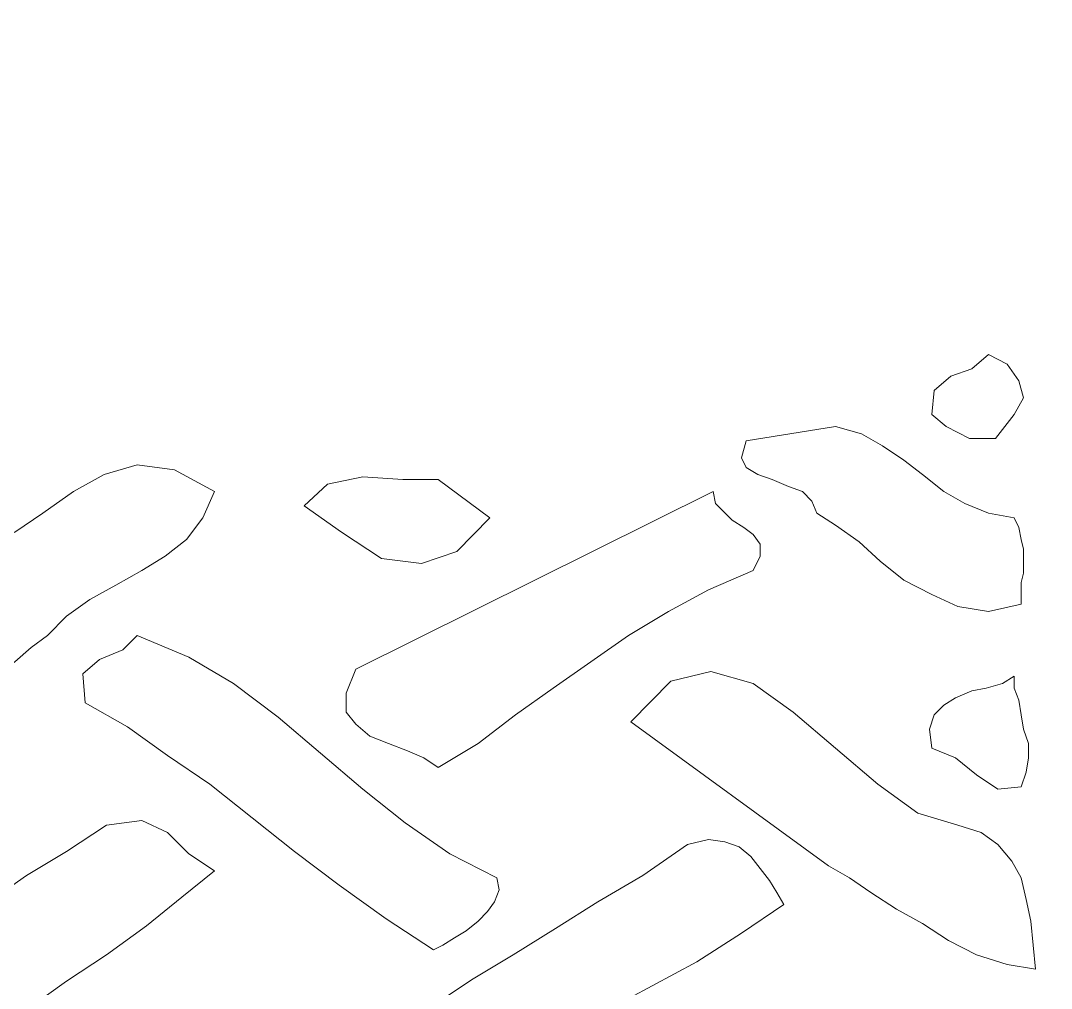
# Model space of a CAD drawing. Header units: millimetres. Extents: x -194 to 183, y -158 to 141.
# Drawn here: x 56.69 to 74.59, y 90.51 to 107.32 of the extents above; entities that cross this region are included whole.
import ezdxf

# ---------------------------------------------------------------- set-up
doc = ezdxf.new("R2010")
doc.units = ezdxf.units.MM
doc.header["$MEASUREMENT"] = 0
doc.layers.add('Camada 1', color=7, linetype='Continuous')

msp = doc.modelspace()

# ---------------------------------------------------------------- linework, layer by layer
at = {"layer": 'Camada 1', "color": 250, "lineweight": 9}
for points, knots in [([(-5.583, 45.2602), (-5.583, 45.2602), (-5.583, 48.0602), (-5.583, 48.0602), (-5.583, 48.0602), (-5.583, 48.0602), (-5.583, 132.4602), (-5.583, 132.4602), (-5.583, 132.4602), (-5.583, 132.4602), (-5.583, 135.2602), (-5.583, 135.2602), (-5.583, 135.2602), (-5.583, 135.2602), (-5.583, 138.4602), (-5.583, 138.4602), (-5.583, 138.4602), (-5.583, 140.117), (-4.2398, 141.4602), (-2.583, 141.4602), (-2.583, 141.4602), (-0.9262, 141.4602), (0.417, 140.117), (0.417, 138.4602), (0.417, 138.4602), (0.417, 138.4602), (0.417, 138.0602), (0.417, 138.0602), (0.417, 138.0602), (0.417, 138.0602), (-2.383, 138.0602), (-2.383, 138.0602), (-2.383, 138.0602), (-2.383, 138.0602), (-2.383, 135.2602), (-2.383, 135.2602), (-2.383, 135.2602), (-2.383, 135.2602), (0.417, 135.2602), (0.417, 135.2602), (0.417, 135.2602), (0.417, 135.2602), (15.417, 135.2602), (15.417, 135.2602), (15.417, 135.2602), (15.417, 135.2602), (15.417, 138.4602), (15.417, 138.4602), (15.417, 138.4602), (15.417, 140.117), (16.7602, 141.4602), (18.417, 141.4602), (18.417, 141.4602), (20.0738, 141.4602), (21.417, 140.117), (21.417, 138.4602), (21.417, 138.4602), (21.417, 138.4602), (21.417, 138.0602), (21.417, 138.0602), (21.417, 138.0602), (21.417, 138.0602), (18.617, 138.0602), (18.617, 138.0602), (18.617, 138.0602), (18.617, 138.0602), (18.617, 135.2602), (18.617, 135.2602), (18.617, 135.2602), (18.617, 135.2602), (21.417, 135.2602), (21.417, 135.2602), (21.417, 135.2602), (21.417, 135.2602), (36.417, 135.2602), (36.417, 135.2602), (36.417, 135.2602), (36.417, 135.2602), (36.417, 138.4602), (36.417, 138.4602), (36.417, 138.4602), (36.417, 140.117), (37.7602, 141.4602), (39.417, 141.4602), (39.417, 141.4602), (41.0738, 141.4602), (42.417, 140.117), (42.417, 138.4602), (42.417, 138.4602), (42.417, 138.4602), (42.417, 138.0602), (42.417, 138.0602), (42.417, 138.0602), (42.417, 138.0602), (39.617, 138.0602), (39.617, 138.0602), (39.617, 138.0602), (39.617, 138.0602), (39.617, 135.2602), (39.617, 135.2602), (39.617, 135.2602), (39.617, 135.2602), (42.417, 135.2602), (42.417, 135.2602), (42.417, 135.2602), (42.417, 135.2602), (57.417, 135.2602), (57.417, 135.2602), (57.417, 135.2602), (57.417, 135.2602), (57.417, 138.4602), (57.417, 138.4602), (57.417, 138.4602), (57.417, 140.117), (58.7602, 141.4602), (60.417, 141.4602), (60.417, 141.4602), (62.0738, 141.4602), (63.417, 140.117), (63.417, 138.4602), (63.417, 138.4602), (63.417, 138.4602), (63.417, 138.0602), (63.417, 138.0602), (63.417, 138.0602), (63.417, 138.0602), (60.617, 138.0602), (60.617, 138.0602), (60.617, 138.0602), (60.617, 138.0602), (60.617, 135.2602), (60.617, 135.2602), (60.617, 135.2602), (60.617, 135.2602), (63.417, 135.2602), (63.417, 135.2602), (63.417, 135.2602), (63.417, 135.2602), (78.417, 135.2602), (78.417, 135.2602), (78.417, 135.2602), (78.417, 135.2602), (78.417, 138.4602), (78.417, 138.4602), (78.417, 138.4602), (78.417, 140.117), (79.7602, 141.4602), (81.417, 141.4602), (81.417, 141.4602), (83.0738, 141.4602), (84.417, 140.117), (84.417, 138.4602), (84.417, 138.4602), (84.417, 138.4602), (84.417, 138.0602), (84.417, 138.0602), (84.417, 138.0602), (84.417, 138.0602), (81.617, 138.0602), (81.617, 138.0602), (81.617, 138.0602), (81.617, 138.0602), (81.617, 135.2602), (81.617, 135.2602), (81.617, 135.2602), (81.617, 135.2602), (84.417, 135.2602), (84.417, 135.2602), (84.417, 135.2602), (84.417, 135.2602), (84.417, 132.4602), (84.417, 132.4602), (84.417, 132.4602), (84.417, 132.4602), (84.417, 48.0602), (84.417, 48.0602), (84.417, 48.0602), (84.417, 48.0602), (84.417, 45.2602), (84.417, 45.2602), (84.417, 45.2602), (84.417, 45.2602), (81.617, 45.2602), (81.617, 45.2602), (81.617, 45.2602), (81.617, 45.2602), (81.617, 42.4602), (81.617, 42.4602), (81.617, 42.4602), (81.617, 42.4602), (84.417, 42.4602), (84.417, 42.4602), (84.417, 42.4602), (84.417, 42.4602), (84.417, 42.0602), (84.417, 42.0602), (84.417, 42.0602), (84.417, 40.4034), (83.0738, 39.0602), (81.417, 39.0602), (81.417, 39.0602), (79.7602, 39.0602), (78.417, 40.4034), (78.417, 42.0602), (78.417, 42.0602), (78.417, 42.0602), (78.417, 45.2602), (78.417, 45.2602), (78.417, 45.2602), (78.417, 45.2602), (63.417, 45.2602), (63.417, 45.2602), (63.417, 45.2602), (63.417, 45.2602), (60.617, 45.2602), (60.617, 45.2602), (60.617, 45.2602), (60.617, 45.2602), (60.617, 42.4602), (60.617, 42.4602), (60.617, 42.4602), (60.617, 42.4602), (63.417, 42.4602), (63.417, 42.4602), (63.417, 42.4602), (63.417, 42.4602), (63.417, 42.0602), (63.417, 42.0602), (63.417, 42.0602), (63.417, 40.4034), (62.0738, 39.0602), (60.417, 39.0602), (60.417, 39.0602), (58.7602, 39.0602), (57.417, 40.4034), (57.417, 42.0602), (57.417, 42.0602), (57.417, 42.0602), (57.417, 45.2602), (57.417, 45.2602), (57.417, 45.2602), (57.417, 45.2602), (42.417, 45.2602), (42.417, 45.2602), (42.417, 45.2602), (42.417, 45.2602), (39.617, 45.2602), (39.617, 45.2602), (39.617, 45.2602), (39.617, 45.2602), (39.617, 42.4602), (39.617, 42.4602), (39.617, 42.4602), (39.617, 42.4602), (42.417, 42.4602), (42.417, 42.4602), (42.417, 42.4602), (42.417, 42.4602), (42.417, 42.0602), (42.417, 42.0602), (42.417, 42.0602), (42.417, 40.4034), (41.0738, 39.0602), (39.417, 39.0602), (39.417, 39.0602), (37.7602, 39.0602), (36.417, 40.4034), (36.417, 42.0602), (36.417, 42.0602), (36.417, 42.0602), (36.417, 45.2602), (36.417, 45.2602), (36.417, 45.2602), (36.417, 45.2602), (21.417, 45.2602), (21.417, 45.2602), (21.417, 45.2602), (21.417, 45.2602), (18.617, 45.2602), (18.617, 45.2602), (18.617, 45.2602), (18.617, 45.2602), (18.617, 42.4602), (18.617, 42.4602), (18.617, 42.4602), (18.617, 42.4602), (21.417, 42.4602), (21.417, 42.4602), (21.417, 42.4602), (21.417, 42.4602), (21.417, 42.0602), (21.417, 42.0602), (21.417, 42.0602), (21.417, 40.4034), (20.0738, 39.0602), (18.417, 39.0602), (18.417, 39.0602), (16.7602, 39.0602), (15.417, 40.4034), (15.417, 42.0602), (15.417, 42.0602), (15.417, 42.0602), (15.417, 45.2602), (15.417, 45.2602), (15.417, 45.2602), (15.417, 45.2602), (0.417, 45.2602), (0.417, 45.2602), (0.417, 45.2602), (0.417, 45.2602), (-2.383, 45.2602), (-2.383, 45.2602), (-2.383, 45.2602), (-2.383, 45.2602), (-2.383, 42.4602), (-2.383, 42.4602), (-2.383, 42.4602), (-2.383, 42.4602), (0.417, 42.4602), (0.417, 42.4602), (0.417, 42.4602), (0.417, 42.4602), (0.417, 42.0602), (0.417, 42.0602), (0.417, 42.0602), (0.417, 40.4034), (-0.9262, 39.0602), (-2.583, 39.0602), (-2.583, 39.0602), (-4.2398, 39.0602), (-5.583, 40.4034), (-5.583, 42.0602), (-5.583, 42.0602), (-5.583, 42.0602), (-5.583, 45.2602), (-5.583, 45.2602)], [0, 0, 0, 0, 0.0117647, 0.0117647, 0.0117647, 0.0117647, 0.0235294, 0.0235294, 0.0235294, 0.0235294, 0.0352941, 0.0352941, 0.0352941, 0.0352941, 0.0470588, 0.0470588, 0.0470588, 0.0470588, 0.0588235, 0.0588235, 0.0588235, 0.0588235, 0.0705882, 0.0705882, 0.0705882, 0.0705882, 0.0823529, 0.0823529, 0.0823529, 0.0823529, 0.0941176, 0.0941176, 0.0941176, 0.0941176, 0.1058824, 0.1058824, 0.1058824, 0.1058824, 0.1176471, 0.1176471, 0.1176471, 0.1176471, 0.1294118, 0.1294118, 0.1294118, 0.1294118, 0.1411765, 0.1411765, 0.1411765, 0.1411765, 0.1529412, 0.1529412, 0.1529412, 0.1529412, 0.1647059, 0.1647059, 0.1647059, 0.1647059, 0.1764706, 0.1764706, 0.1764706, 0.1764706, 0.1882353, 0.1882353, 0.1882353, 0.1882353, 0.2, 0.2, 0.2, 0.2, 0.2117647, 0.2117647, 0.2117647, 0.2117647, 0.2235294, 0.2235294, 0.2235294, 0.2235294, 0.2352941, 0.2352941, 0.2352941, 0.2352941, 0.2470588, 0.2470588, 0.2470588, 0.2470588, 0.2588235, 0.2588235, 0.2588235, 0.2588235, 0.2705882, 0.2705882, 0.2705882, 0.2705882, 0.2823529, 0.2823529, 0.2823529, 0.2823529, 0.2941176, 0.2941176, 0.2941176, 0.2941176, 0.3058824, 0.3058824, 0.3058824, 0.3058824, 0.3176471, 0.3176471, 0.3176471, 0.3176471, 0.3294118, 0.3294118, 0.3294118, 0.3294118, 0.3411765, 0.3411765, 0.3411765, 0.3411765, 0.3529412, 0.3529412, 0.3529412, 0.3529412, 0.3647059, 0.3647059, 0.3647059, 0.3647059, 0.3764706, 0.3764706, 0.3764706, 0.3764706, 0.3882353, 0.3882353, 0.3882353, 0.3882353, 0.4, 0.4, 0.4, 0.4, 0.4117647, 0.4117647, 0.4117647, 0.4117647, 0.4235294, 0.4235294, 0.4235294, 0.4235294, 0.4352941, 0.4352941, 0.4352941, 0.4352941, 0.4470588, 0.4470588, 0.4470588, 0.4470588, 0.4588235, 0.4588235, 0.4588235, 0.4588235, 0.4705882, 0.4705882, 0.4705882, 0.4705882, 0.4823529, 0.4823529, 0.4823529, 0.4823529, 0.4941176, 0.4941176, 0.4941176, 0.4941176, 0.5058824, 0.5058824, 0.5058824, 0.5058824, 0.5176471, 0.5176471, 0.5176471, 0.5176471, 0.5294118, 0.5294118, 0.5294118, 0.5294118, 0.5411765, 0.5411765, 0.5411765, 0.5411765, 0.5529412, 0.5529412, 0.5529412, 0.5529412, 0.5647059, 0.5647059, 0.5647059, 0.5647059, 0.5764706, 0.5764706, 0.5764706, 0.5764706, 0.5882353, 0.5882353, 0.5882353, 0.5882353, 0.6, 0.6, 0.6, 0.6, 0.6117647, 0.6117647, 0.6117647, 0.6117647, 0.6235294, 0.6235294, 0.6235294, 0.6235294, 0.6352941, 0.6352941, 0.6352941, 0.6352941, 0.6470588, 0.6470588, 0.6470588, 0.6470588, 0.6588235, 0.6588235, 0.6588235, 0.6588235, 0.6705882, 0.6705882, 0.6705882, 0.6705882, 0.6823529, 0.6823529, 0.6823529, 0.6823529, 0.6941176, 0.6941176, 0.6941176, 0.6941176, 0.7058824, 0.7058824, 0.7058824, 0.7058824, 0.7176471, 0.7176471, 0.7176471, 0.7176471, 0.7294118, 0.7294118, 0.7294118, 0.7294118, 0.7411765, 0.7411765, 0.7411765, 0.7411765, 0.7529412, 0.7529412, 0.7529412, 0.7529412, 0.7647059, 0.7647059, 0.7647059, 0.7647059, 0.7764706, 0.7764706, 0.7764706, 0.7764706, 0.7882353, 0.7882353, 0.7882353, 0.7882353, 0.8, 0.8, 0.8, 0.8, 0.8117647, 0.8117647, 0.8117647, 0.8117647, 0.8235294, 0.8235294, 0.8235294, 0.8235294, 0.8352941, 0.8352941, 0.8352941, 0.8352941, 0.8470588, 0.8470588, 0.8470588, 0.8470588, 0.8588235, 0.8588235, 0.8588235, 0.8588235, 0.8705882, 0.8705882, 0.8705882, 0.8705882, 0.8823529, 0.8823529, 0.8823529, 0.8823529, 0.8941176, 0.8941176, 0.8941176, 0.8941176, 0.9058824, 0.9058824, 0.9058824, 0.9058824, 0.9176471, 0.9176471, 0.9176471, 0.9176471, 0.9294118, 0.9294118, 0.9294118, 0.9294118, 0.9411765, 0.9411765, 0.9411765, 0.9411765, 0.9529412, 0.9529412, 0.9529412, 0.9529412, 0.9647059, 0.9647059, 0.9647059, 0.9647059, 0.9764706, 0.9764706, 0.9764706, 0.9764706, 1, 1, 1, 1]), ([(73.4956, 101.5218), (73.4956, 101.5218), (73.8222, 101.355), (73.8222, 101.355), (73.8222, 101.355), (73.8222, 101.355), (74.0265, 101.063), (74.0265, 101.063), (74.0265, 101.063), (74.0265, 101.063), (74.1081, 100.771), (74.1081, 100.771), (74.1081, 100.771), (74.1081, 100.771), (73.9449, 100.4792), (73.9449, 100.4792), (73.9449, 100.4792), (73.9449, 100.4792), (73.6181, 100.062), (73.6181, 100.062), (73.6181, 100.062), (73.6181, 100.062), (73.1688, 100.062), (73.1688, 100.062), (73.1688, 100.062), (73.1688, 100.062), (72.7604, 100.2706), (72.7604, 100.2706), (72.7604, 100.2706), (72.7604, 100.2706), (72.5155, 100.4792), (72.5155, 100.4792), (72.5155, 100.4792), (72.5155, 100.4792), (72.5563, 100.8963), (72.5563, 100.8963), (72.5563, 100.8963), (72.5563, 100.8963), (72.8421, 101.1465), (72.8421, 101.1465), (72.8421, 101.1465), (72.8421, 101.1465), (73.2097, 101.2716), (73.2097, 101.2716), (73.2097, 101.2716), (73.2097, 101.2716), (73.4956, 101.5218), (73.4956, 101.5218)], [0, 0, 0, 0, 0.0769231, 0.0769231, 0.0769231, 0.0769231, 0.1538462, 0.1538462, 0.1538462, 0.1538462, 0.2307692, 0.2307692, 0.2307692, 0.2307692, 0.3076923, 0.3076923, 0.3076923, 0.3076923, 0.3846154, 0.3846154, 0.3846154, 0.3846154, 0.4615385, 0.4615385, 0.4615385, 0.4615385, 0.5384615, 0.5384615, 0.5384615, 0.5384615, 0.6153846, 0.6153846, 0.6153846, 0.6153846, 0.6923077, 0.6923077, 0.6923077, 0.6923077, 0.7692308, 0.7692308, 0.7692308, 0.7692308, 0.8461538, 0.8461538, 0.8461538, 0.8461538, 1, 1, 1, 1]), ([(70.841, 100.2706), (70.841, 100.2706), (71.2904, 100.1455), (71.2904, 100.1455), (71.2904, 100.1455), (71.2904, 100.1455), (71.658, 99.937), (71.658, 99.937), (71.658, 99.937), (71.658, 99.937), (72.0255, 99.6865), (72.0255, 99.6865), (72.0255, 99.6865), (72.0255, 99.6865), (72.3522, 99.4363), (72.3522, 99.4363), (72.3522, 99.4363), (72.3522, 99.4363), (72.7197, 99.1443), (72.7197, 99.1443), (72.7197, 99.1443), (72.7197, 99.1443), (73.087, 98.936), (73.087, 98.936), (73.087, 98.936), (73.087, 98.936), (73.4956, 98.769), (73.4956, 98.769), (73.4956, 98.769), (73.4956, 98.769), (73.9449, 98.6855), (73.9449, 98.6855), (73.9449, 98.6855), (73.9449, 98.6855), (74.0265, 98.5188), (74.0265, 98.5188), (74.0265, 98.5188), (74.0265, 98.5188), (74.0672, 98.3101), (74.0672, 98.3101), (74.0672, 98.3101), (74.0672, 98.3101), (74.1081, 98.1433), (74.1081, 98.1433), (74.1081, 98.1433), (74.1081, 98.1433), (74.1081, 97.9348), (74.1081, 97.9348), (74.1081, 97.9348), (74.1081, 97.9348), (74.1081, 97.7261), (74.1081, 97.7261), (74.1081, 97.7261), (74.1081, 97.7261), (74.0672, 97.5594), (74.0672, 97.5594), (74.0672, 97.5594), (74.0672, 97.5594), (74.0672, 97.3508), (74.0672, 97.3508), (74.0672, 97.3508), (74.0672, 97.3508), (74.0672, 97.184), (74.0672, 97.184), (74.0672, 97.184), (74.0672, 97.184), (73.4956, 97.0587), (73.4956, 97.0587), (73.4956, 97.0587), (73.4956, 97.0587), (72.9647, 97.1423), (72.9647, 97.1423), (72.9647, 97.1423), (72.9647, 97.1423), (72.5155, 97.3508), (72.5155, 97.3508), (72.5155, 97.3508), (72.5155, 97.3508), (72.0255, 97.6011), (72.0255, 97.6011), (72.0255, 97.6011), (72.0255, 97.6011), (71.6171, 97.9348), (71.6171, 97.9348), (71.6171, 97.9348), (71.6171, 97.9348), (71.2494, 98.2686), (71.2494, 98.2686), (71.2494, 98.2686), (71.2494, 98.2686), (70.841, 98.5604), (70.841, 98.5604), (70.841, 98.5604), (70.841, 98.5604), (70.5144, 98.769), (70.5144, 98.769), (70.5144, 98.769), (70.5144, 98.769), (70.4329, 98.9775), (70.4329, 98.9775), (70.4329, 98.9775), (70.4329, 98.9775), (70.2695, 99.1443), (70.2695, 99.1443), (70.2695, 99.1443), (70.2695, 99.1443), (70.0244, 99.2278), (70.0244, 99.2278), (70.0244, 99.2278), (70.0244, 99.2278), (69.7386, 99.3529), (69.7386, 99.3529), (69.7386, 99.3529), (69.7386, 99.3529), (69.4936, 99.4363), (69.4936, 99.4363), (69.4936, 99.4363), (69.4936, 99.4363), (69.2894, 99.5614), (69.2894, 99.5614), (69.2894, 99.5614), (69.2894, 99.5614), (69.2076, 99.7283), (69.2076, 99.7283), (69.2076, 99.7283), (69.2076, 99.7283), (69.2894, 100.0202), (69.2894, 100.0202), (69.2894, 100.0202), (69.2894, 100.0202), (70.841, 100.2706), (70.841, 100.2706)], [0, 0, 0, 0, 0.0294118, 0.0294118, 0.0294118, 0.0294118, 0.0588235, 0.0588235, 0.0588235, 0.0588235, 0.0882353, 0.0882353, 0.0882353, 0.0882353, 0.1176471, 0.1176471, 0.1176471, 0.1176471, 0.1470588, 0.1470588, 0.1470588, 0.1470588, 0.1764706, 0.1764706, 0.1764706, 0.1764706, 0.2058824, 0.2058824, 0.2058824, 0.2058824, 0.2352941, 0.2352941, 0.2352941, 0.2352941, 0.2647059, 0.2647059, 0.2647059, 0.2647059, 0.2941176, 0.2941176, 0.2941176, 0.2941176, 0.3235294, 0.3235294, 0.3235294, 0.3235294, 0.3529412, 0.3529412, 0.3529412, 0.3529412, 0.3823529, 0.3823529, 0.3823529, 0.3823529, 0.4117647, 0.4117647, 0.4117647, 0.4117647, 0.4411765, 0.4411765, 0.4411765, 0.4411765, 0.4705882, 0.4705882, 0.4705882, 0.4705882, 0.5, 0.5, 0.5, 0.5, 0.5294118, 0.5294118, 0.5294118, 0.5294118, 0.5588235, 0.5588235, 0.5588235, 0.5588235, 0.5882353, 0.5882353, 0.5882353, 0.5882353, 0.6176471, 0.6176471, 0.6176471, 0.6176471, 0.6470588, 0.6470588, 0.6470588, 0.6470588, 0.6764706, 0.6764706, 0.6764706, 0.6764706, 0.7058824, 0.7058824, 0.7058824, 0.7058824, 0.7352941, 0.7352941, 0.7352941, 0.7352941, 0.7647059, 0.7647059, 0.7647059, 0.7647059, 0.7941176, 0.7941176, 0.7941176, 0.7941176, 0.8235294, 0.8235294, 0.8235294, 0.8235294, 0.8529412, 0.8529412, 0.8529412, 0.8529412, 0.8823529, 0.8823529, 0.8823529, 0.8823529, 0.9117647, 0.9117647, 0.9117647, 0.9117647, 0.9411765, 0.9411765, 0.9411765, 0.9411765, 1, 1, 1, 1]), ([(54.4654, 94.8066), (54.4654, 94.8066), (53.7304, 95.2235), (53.7304, 95.2235), (53.7304, 95.2235), (53.7304, 95.2235), (53.322, 95.3905), (53.322, 95.3905), (53.322, 95.3905), (53.322, 95.3905), (53.0361, 95.5574), (53.0361, 95.5574), (53.0361, 95.5574), (53.0361, 95.5574), (52.7095, 95.9327), (52.7095, 95.9327), (52.7095, 95.9327), (52.7095, 95.9327), (52.9953, 96.308), (52.9953, 96.308), (52.9953, 96.308), (52.9953, 96.308), (53.281, 96.6417), (53.281, 96.6417), (53.281, 96.6417), (53.281, 96.6417), (53.6078, 96.8921), (53.6078, 96.8921), (53.6078, 96.8921), (53.6078, 96.8921), (53.9754, 97.184), (53.9754, 97.184), (53.9754, 97.184), (53.9754, 97.184), (54.3429, 97.3925), (54.3429, 97.3925), (54.3429, 97.3925), (54.3429, 97.3925), (54.7513, 97.6426), (54.7513, 97.6426), (54.7513, 97.6426), (54.7513, 97.6426), (55.1597, 97.8514), (55.1597, 97.8514), (55.1597, 97.8514), (55.1597, 97.8514), (55.568, 98.0598), (55.568, 98.0598), (55.568, 98.0598), (55.568, 98.0598), (55.568, 98.0598), (55.568, 98.0598), (55.568, 98.0598), (55.568, 98.0598), (56.099, 98.1851), (56.099, 98.1851), (56.099, 98.1851), (56.099, 98.1851), (56.5889, 98.4353), (56.5889, 98.4353), (56.5889, 98.4353), (56.5889, 98.4353), (57.079, 98.769), (57.079, 98.769), (57.079, 98.769), (57.079, 98.769), (57.6099, 99.1443), (57.6099, 99.1443), (57.6099, 99.1443), (57.6099, 99.1443), (58.1408, 99.4363), (58.1408, 99.4363), (58.1408, 99.4363), (58.1408, 99.4363), (58.7125, 99.6033), (58.7125, 99.6033), (58.7125, 99.6033), (58.7125, 99.6033), (59.366, 99.5198), (59.366, 99.5198), (59.366, 99.5198), (59.366, 99.5198), (60.0602, 99.1443), (60.0602, 99.1443), (60.0602, 99.1443), (60.0602, 99.1443), (59.8559, 98.6855), (59.8559, 98.6855), (59.8559, 98.6855), (59.8559, 98.6855), (59.5701, 98.3101), (59.5701, 98.3101), (59.5701, 98.3101), (59.5701, 98.3101), (59.2026, 98.0182), (59.2026, 98.0182), (59.2026, 98.0182), (59.2026, 98.0182), (58.7941, 97.7679), (58.7941, 97.7679), (58.7941, 97.7679), (58.7941, 97.7679), (58.345, 97.5178), (58.345, 97.5178), (58.345, 97.5178), (58.345, 97.5178), (57.8957, 97.2675), (57.8957, 97.2675), (57.8957, 97.2675), (57.8957, 97.2675), (57.4873, 96.9753), (57.4873, 96.9753), (57.4873, 96.9753), (57.4873, 96.9753), (57.1607, 96.6417), (57.1607, 96.6417), (57.1607, 96.6417), (57.1607, 96.6417), (56.8748, 96.4331), (56.8748, 96.4331), (56.8748, 96.4331), (56.8748, 96.4331), (56.5889, 96.183), (56.5889, 96.183), (56.5889, 96.183), (56.5889, 96.183), (56.2214, 95.9327), (56.2214, 95.9327), (56.2214, 95.9327), (56.2214, 95.9327), (55.8538, 95.7241), (55.8538, 95.7241), (55.8538, 95.7241), (55.8538, 95.7241), (55.4865, 95.4739), (55.4865, 95.4739), (55.4865, 95.4739), (55.4865, 95.4739), (55.1189, 95.2235), (55.1189, 95.2235), (55.1189, 95.2235), (55.1189, 95.2235), (54.7922, 95.015), (54.7922, 95.015), (54.7922, 95.015), (54.7922, 95.015), (54.4654, 94.8066), (54.4654, 94.8066)], [0, 0, 0, 0, 0.0263158, 0.0263158, 0.0263158, 0.0263158, 0.0526316, 0.0526316, 0.0526316, 0.0526316, 0.0789474, 0.0789474, 0.0789474, 0.0789474, 0.1052632, 0.1052632, 0.1052632, 0.1052632, 0.1315789, 0.1315789, 0.1315789, 0.1315789, 0.1578947, 0.1578947, 0.1578947, 0.1578947, 0.1842105, 0.1842105, 0.1842105, 0.1842105, 0.2105263, 0.2105263, 0.2105263, 0.2105263, 0.2368421, 0.2368421, 0.2368421, 0.2368421, 0.2631579, 0.2631579, 0.2631579, 0.2631579, 0.2894737, 0.2894737, 0.2894737, 0.2894737, 0.3157895, 0.3157895, 0.3157895, 0.3157895, 0.3421053, 0.3421053, 0.3421053, 0.3421053, 0.3684211, 0.3684211, 0.3684211, 0.3684211, 0.3947368, 0.3947368, 0.3947368, 0.3947368, 0.4210526, 0.4210526, 0.4210526, 0.4210526, 0.4473684, 0.4473684, 0.4473684, 0.4473684, 0.4736842, 0.4736842, 0.4736842, 0.4736842, 0.5, 0.5, 0.5, 0.5, 0.5263158, 0.5263158, 0.5263158, 0.5263158, 0.5526316, 0.5526316, 0.5526316, 0.5526316, 0.5789474, 0.5789474, 0.5789474, 0.5789474, 0.6052632, 0.6052632, 0.6052632, 0.6052632, 0.6315789, 0.6315789, 0.6315789, 0.6315789, 0.6578947, 0.6578947, 0.6578947, 0.6578947, 0.6842105, 0.6842105, 0.6842105, 0.6842105, 0.7105263, 0.7105263, 0.7105263, 0.7105263, 0.7368421, 0.7368421, 0.7368421, 0.7368421, 0.7631579, 0.7631579, 0.7631579, 0.7631579, 0.7894737, 0.7894737, 0.7894737, 0.7894737, 0.8157895, 0.8157895, 0.8157895, 0.8157895, 0.8421053, 0.8421053, 0.8421053, 0.8421053, 0.8684211, 0.8684211, 0.8684211, 0.8684211, 0.8947368, 0.8947368, 0.8947368, 0.8947368, 0.9210526, 0.9210526, 0.9210526, 0.9210526, 0.9473684, 0.9473684, 0.9473684, 0.9473684, 1, 1, 1, 1]), ([(63.9397, 99.3529), (63.9397, 99.3529), (64.8381, 98.6855), (64.8381, 98.6855), (64.8381, 98.6855), (64.8381, 98.6855), (64.2665, 98.1016), (64.2665, 98.1016), (64.2665, 98.1016), (64.2665, 98.1016), (63.6538, 97.8931), (63.6538, 97.8931), (63.6538, 97.8931), (63.6538, 97.8931), (62.9595, 97.9765), (62.9595, 97.9765), (62.9595, 97.9765), (62.9595, 97.9765), (62.2654, 98.4353), (62.2654, 98.4353), (62.2654, 98.4353), (62.2654, 98.4353), (61.612, 98.8941), (61.612, 98.8941), (61.612, 98.8941), (61.612, 98.8941), (62.0202, 99.2696), (62.0202, 99.2696), (62.0202, 99.2696), (62.0202, 99.2696), (62.6329, 99.3946), (62.6329, 99.3946), (62.6329, 99.3946), (62.6329, 99.3946), (63.3271, 99.3529), (63.3271, 99.3529), (63.3271, 99.3529), (63.3271, 99.3529), (63.9397, 99.3529), (63.9397, 99.3529)], [0, 0, 0, 0, 0.0909091, 0.0909091, 0.0909091, 0.0909091, 0.1818182, 0.1818182, 0.1818182, 0.1818182, 0.2727273, 0.2727273, 0.2727273, 0.2727273, 0.3636364, 0.3636364, 0.3636364, 0.3636364, 0.4545455, 0.4545455, 0.4545455, 0.4545455, 0.5454545, 0.5454545, 0.5454545, 0.5454545, 0.6363636, 0.6363636, 0.6363636, 0.6363636, 0.7272727, 0.7272727, 0.7272727, 0.7272727, 0.8181818, 0.8181818, 0.8181818, 0.8181818, 1, 1, 1, 1]), ([(68.7176, 99.1443), (68.7176, 99.1443), (68.7585, 98.936), (68.7585, 98.936), (68.7585, 98.936), (68.7585, 98.936), (68.881, 98.8106), (68.881, 98.8106), (68.881, 98.8106), (68.881, 98.8106), (69.0444, 98.6438), (69.0444, 98.6438), (69.0444, 98.6438), (69.0444, 98.6438), (69.2485, 98.5188), (69.2485, 98.5188), (69.2485, 98.5188), (69.2485, 98.5188), (69.412, 98.3936), (69.412, 98.3936), (69.412, 98.3936), (69.412, 98.3936), (69.5343, 98.2268), (69.5343, 98.2268), (69.5343, 98.2268), (69.5343, 98.2268), (69.5343, 98.0182), (69.5343, 98.0182), (69.5343, 98.0182), (69.5343, 98.0182), (69.412, 97.7679), (69.412, 97.7679), (69.412, 97.7679), (69.412, 97.7679), (68.636, 97.4343), (68.636, 97.4343), (68.636, 97.4343), (68.636, 97.4343), (67.9417, 97.0587), (67.9417, 97.0587), (67.9417, 97.0587), (67.9417, 97.0587), (67.2474, 96.6417), (67.2474, 96.6417), (67.2474, 96.6417), (67.2474, 96.6417), (66.5939, 96.183), (66.5939, 96.183), (66.5939, 96.183), (66.5939, 96.183), (65.9406, 95.7241), (65.9406, 95.7241), (65.9406, 95.7241), (65.9406, 95.7241), (65.2872, 95.2654), (65.2872, 95.2654), (65.2872, 95.2654), (65.2872, 95.2654), (64.6339, 94.7648), (64.6339, 94.7648), (64.6339, 94.7648), (64.6339, 94.7648), (63.9397, 94.3476), (63.9397, 94.3476), (63.9397, 94.3476), (63.9397, 94.3476), (63.6946, 94.5146), (63.6946, 94.5146), (63.6946, 94.5146), (63.6946, 94.5146), (63.4087, 94.6397), (63.4087, 94.6397), (63.4087, 94.6397), (63.4087, 94.6397), (63.082, 94.7648), (63.082, 94.7648), (63.082, 94.7648), (63.082, 94.7648), (62.7553, 94.8899), (62.7553, 94.8899), (62.7553, 94.8899), (62.7553, 94.8899), (62.5103, 95.0984), (62.5103, 95.0984), (62.5103, 95.0984), (62.5103, 95.0984), (62.3469, 95.3071), (62.3469, 95.3071), (62.3469, 95.3071), (62.3469, 95.3071), (62.3469, 95.6406), (62.3469, 95.6406), (62.3469, 95.6406), (62.3469, 95.6406), (62.5103, 96.0578), (62.5103, 96.0578), (62.5103, 96.0578), (62.5103, 96.0578), (68.7176, 99.1443), (68.7176, 99.1443)], [0, 0, 0, 0, 0.0384615, 0.0384615, 0.0384615, 0.0384615, 0.0769231, 0.0769231, 0.0769231, 0.0769231, 0.1153846, 0.1153846, 0.1153846, 0.1153846, 0.1538462, 0.1538462, 0.1538462, 0.1538462, 0.1923077, 0.1923077, 0.1923077, 0.1923077, 0.2307692, 0.2307692, 0.2307692, 0.2307692, 0.2692308, 0.2692308, 0.2692308, 0.2692308, 0.3076923, 0.3076923, 0.3076923, 0.3076923, 0.3461538, 0.3461538, 0.3461538, 0.3461538, 0.3846154, 0.3846154, 0.3846154, 0.3846154, 0.4230769, 0.4230769, 0.4230769, 0.4230769, 0.4615385, 0.4615385, 0.4615385, 0.4615385, 0.5, 0.5, 0.5, 0.5, 0.5384615, 0.5384615, 0.5384615, 0.5384615, 0.5769231, 0.5769231, 0.5769231, 0.5769231, 0.6153846, 0.6153846, 0.6153846, 0.6153846, 0.6538462, 0.6538462, 0.6538462, 0.6538462, 0.6923077, 0.6923077, 0.6923077, 0.6923077, 0.7307692, 0.7307692, 0.7307692, 0.7307692, 0.7692308, 0.7692308, 0.7692308, 0.7692308, 0.8076923, 0.8076923, 0.8076923, 0.8076923, 0.8461538, 0.8461538, 0.8461538, 0.8461538, 0.8846154, 0.8846154, 0.8846154, 0.8846154, 0.9230769, 0.9230769, 0.9230769, 0.9230769, 1, 1, 1, 1]), ([(58.7125, 96.6417), (58.7125, 96.6417), (59.611, 96.2664), (59.611, 96.2664), (59.611, 96.2664), (59.611, 96.2664), (60.3869, 95.8076), (60.3869, 95.8076), (60.3869, 95.8076), (60.3869, 95.8076), (61.1627, 95.2235), (61.1627, 95.2235), (61.1627, 95.2235), (61.1627, 95.2235), (61.8978, 94.5981), (61.8978, 94.5981), (61.8978, 94.5981), (61.8978, 94.5981), (62.6329, 93.9724), (62.6329, 93.9724), (62.6329, 93.9724), (62.6329, 93.9724), (63.3678, 93.3882), (63.3678, 93.3882), (63.3678, 93.3882), (63.3678, 93.3882), (64.1438, 92.8462), (64.1438, 92.8462), (64.1438, 92.8462), (64.1438, 92.8462), (64.9605, 92.429), (64.9605, 92.429), (64.9605, 92.429), (64.9605, 92.429), (65.0014, 92.2205), (65.0014, 92.2205), (65.0014, 92.2205), (65.0014, 92.2205), (64.9198, 92.0119), (64.9198, 92.0119), (64.9198, 92.0119), (64.9198, 92.0119), (64.7974, 91.8451), (64.7974, 91.8451), (64.7974, 91.8451), (64.7974, 91.8451), (64.6339, 91.6782), (64.6339, 91.6782), (64.6339, 91.6782), (64.6339, 91.6782), (64.4297, 91.5114), (64.4297, 91.5114), (64.4297, 91.5114), (64.4297, 91.5114), (64.2256, 91.3863), (64.2256, 91.3863), (64.2256, 91.3863), (64.2256, 91.3863), (64.0213, 91.2612), (64.0213, 91.2612), (64.0213, 91.2612), (64.0213, 91.2612), (63.8581, 91.1777), (63.8581, 91.1777), (63.8581, 91.1777), (63.8581, 91.1777), (63.0412, 91.7199), (63.0412, 91.7199), (63.0412, 91.7199), (63.0412, 91.7199), (62.2245, 92.304), (62.2245, 92.304), (62.2245, 92.304), (62.2245, 92.304), (61.4486, 92.8879), (61.4486, 92.8879), (61.4486, 92.8879), (61.4486, 92.8879), (60.7135, 93.4717), (60.7135, 93.4717), (60.7135, 93.4717), (60.7135, 93.4717), (59.9785, 94.0557), (59.9785, 94.0557), (59.9785, 94.0557), (59.9785, 94.0557), (59.2433, 94.5562), (59.2433, 94.5562), (59.2433, 94.5562), (59.2433, 94.5562), (58.5492, 95.0568), (58.5492, 95.0568), (58.5492, 95.0568), (58.5492, 95.0568), (57.8141, 95.4739), (57.8141, 95.4739), (57.8141, 95.4739), (57.8141, 95.4739), (57.7734, 95.9743), (57.7734, 95.9743), (57.7734, 95.9743), (57.7734, 95.9743), (58.0591, 96.2248), (58.0591, 96.2248), (58.0591, 96.2248), (58.0591, 96.2248), (58.4674, 96.3914), (58.4674, 96.3914), (58.4674, 96.3914), (58.4674, 96.3914), (58.7125, 96.6417), (58.7125, 96.6417)], [0, 0, 0, 0, 0.0344828, 0.0344828, 0.0344828, 0.0344828, 0.0689655, 0.0689655, 0.0689655, 0.0689655, 0.1034483, 0.1034483, 0.1034483, 0.1034483, 0.137931, 0.137931, 0.137931, 0.137931, 0.1724138, 0.1724138, 0.1724138, 0.1724138, 0.2068966, 0.2068966, 0.2068966, 0.2068966, 0.2413793, 0.2413793, 0.2413793, 0.2413793, 0.2758621, 0.2758621, 0.2758621, 0.2758621, 0.3103448, 0.3103448, 0.3103448, 0.3103448, 0.3448276, 0.3448276, 0.3448276, 0.3448276, 0.3793103, 0.3793103, 0.3793103, 0.3793103, 0.4137931, 0.4137931, 0.4137931, 0.4137931, 0.4482759, 0.4482759, 0.4482759, 0.4482759, 0.4827586, 0.4827586, 0.4827586, 0.4827586, 0.5172414, 0.5172414, 0.5172414, 0.5172414, 0.5517241, 0.5517241, 0.5517241, 0.5517241, 0.5862069, 0.5862069, 0.5862069, 0.5862069, 0.6206897, 0.6206897, 0.6206897, 0.6206897, 0.6551724, 0.6551724, 0.6551724, 0.6551724, 0.6896552, 0.6896552, 0.6896552, 0.6896552, 0.7241379, 0.7241379, 0.7241379, 0.7241379, 0.7586207, 0.7586207, 0.7586207, 0.7586207, 0.7931034, 0.7931034, 0.7931034, 0.7931034, 0.8275862, 0.8275862, 0.8275862, 0.8275862, 0.862069, 0.862069, 0.862069, 0.862069, 0.8965517, 0.8965517, 0.8965517, 0.8965517, 0.9310345, 0.9310345, 0.9310345, 0.9310345, 1, 1, 1, 1]), ([(72.9647, 93.3466), (72.9647, 93.3466), (73.3731, 93.2216), (73.3731, 93.2216), (73.3731, 93.2216), (73.3731, 93.2216), (73.6589, 93.0129), (73.6589, 93.0129), (73.6589, 93.0129), (73.6589, 93.0129), (73.904, 92.7209), (73.904, 92.7209), (73.904, 92.7209), (73.904, 92.7209), (74.0672, 92.429), (74.0672, 92.429), (74.0672, 92.429), (74.0672, 92.429), (74.1489, 92.0536), (74.1489, 92.0536), (74.1489, 92.0536), (74.1489, 92.0536), (74.2306, 91.6782), (74.2306, 91.6782), (74.2306, 91.6782), (74.2306, 91.6782), (74.2716, 91.2612), (74.2716, 91.2612), (74.2716, 91.2612), (74.2716, 91.2612), (74.3124, 90.8441), (74.3124, 90.8441), (74.3124, 90.8441), (74.3124, 90.8441), (73.8222, 90.9275), (73.8222, 90.9275), (73.8222, 90.9275), (73.8222, 90.9275), (73.2914, 91.0942), (73.2914, 91.0942), (73.2914, 91.0942), (73.2914, 91.0942), (72.8013, 91.3446), (72.8013, 91.3446), (72.8013, 91.3446), (72.8013, 91.3446), (72.3522, 91.6365), (72.3522, 91.6365), (72.3522, 91.6365), (72.3522, 91.6365), (71.9029, 91.8869), (71.9029, 91.8869), (71.9029, 91.8869), (71.9029, 91.8869), (71.4536, 92.1787), (71.4536, 92.1787), (71.4536, 92.1787), (71.4536, 92.1787), (71.0863, 92.429), (71.0863, 92.429), (71.0863, 92.429), (71.0863, 92.429), (70.7187, 92.6377), (70.7187, 92.6377), (70.7187, 92.6377), (70.7187, 92.6377), (67.2883, 95.1402), (67.2883, 95.1402), (67.2883, 95.1402), (67.2883, 95.1402), (67.9825, 95.8492), (67.9825, 95.8492), (67.9825, 95.8492), (67.9825, 95.8492), (68.6768, 96.0162), (68.6768, 96.0162), (68.6768, 96.0162), (68.6768, 96.0162), (69.412, 95.8076), (69.412, 95.8076), (69.412, 95.8076), (69.412, 95.8076), (70.1062, 95.3071), (70.1062, 95.3071), (70.1062, 95.3071), (70.1062, 95.3071), (70.841, 94.6813), (70.841, 94.6813), (70.841, 94.6813), (70.841, 94.6813), (71.5762, 94.0557), (71.5762, 94.0557), (71.5762, 94.0557), (71.5762, 94.0557), (72.2705, 93.5552), (72.2705, 93.5552), (72.2705, 93.5552), (72.2705, 93.5552), (72.9647, 93.3466), (72.9647, 93.3466)], [0, 0, 0, 0, 0.0384615, 0.0384615, 0.0384615, 0.0384615, 0.0769231, 0.0769231, 0.0769231, 0.0769231, 0.1153846, 0.1153846, 0.1153846, 0.1153846, 0.1538462, 0.1538462, 0.1538462, 0.1538462, 0.1923077, 0.1923077, 0.1923077, 0.1923077, 0.2307692, 0.2307692, 0.2307692, 0.2307692, 0.2692308, 0.2692308, 0.2692308, 0.2692308, 0.3076923, 0.3076923, 0.3076923, 0.3076923, 0.3461538, 0.3461538, 0.3461538, 0.3461538, 0.3846154, 0.3846154, 0.3846154, 0.3846154, 0.4230769, 0.4230769, 0.4230769, 0.4230769, 0.4615385, 0.4615385, 0.4615385, 0.4615385, 0.5, 0.5, 0.5, 0.5, 0.5384615, 0.5384615, 0.5384615, 0.5384615, 0.5769231, 0.5769231, 0.5769231, 0.5769231, 0.6153846, 0.6153846, 0.6153846, 0.6153846, 0.6538462, 0.6538462, 0.6538462, 0.6538462, 0.6923077, 0.6923077, 0.6923077, 0.6923077, 0.7307692, 0.7307692, 0.7307692, 0.7307692, 0.7692308, 0.7692308, 0.7692308, 0.7692308, 0.8076923, 0.8076923, 0.8076923, 0.8076923, 0.8461538, 0.8461538, 0.8461538, 0.8461538, 0.8846154, 0.8846154, 0.8846154, 0.8846154, 0.9230769, 0.9230769, 0.9230769, 0.9230769, 1, 1, 1, 1]), ([(73.9449, 95.9327), (73.9449, 95.9327), (73.9449, 95.7241), (73.9449, 95.7241), (73.9449, 95.7241), (73.9449, 95.7241), (74.0265, 95.5156), (74.0265, 95.5156), (74.0265, 95.5156), (74.0265, 95.5156), (74.0672, 95.2654), (74.0672, 95.2654), (74.0672, 95.2654), (74.0672, 95.2654), (74.1081, 95.015), (74.1081, 95.015), (74.1081, 95.015), (74.1081, 95.015), (74.1898, 94.7648), (74.1898, 94.7648), (74.1898, 94.7648), (74.1898, 94.7648), (74.1898, 94.5146), (74.1898, 94.5146), (74.1898, 94.5146), (74.1898, 94.5146), (74.1489, 94.2643), (74.1489, 94.2643), (74.1489, 94.2643), (74.1489, 94.2643), (74.0672, 94.0139), (74.0672, 94.0139), (74.0672, 94.0139), (74.0672, 94.0139), (73.6589, 93.9724), (73.6589, 93.9724), (73.6589, 93.9724), (73.6589, 93.9724), (73.2914, 94.2226), (73.2914, 94.2226), (73.2914, 94.2226), (73.2914, 94.2226), (72.9239, 94.5146), (72.9239, 94.5146), (72.9239, 94.5146), (72.9239, 94.5146), (72.5155, 94.6813), (72.5155, 94.6813), (72.5155, 94.6813), (72.5155, 94.6813), (72.4747, 95.015), (72.4747, 95.015), (72.4747, 95.015), (72.4747, 95.015), (72.5563, 95.2654), (72.5563, 95.2654), (72.5563, 95.2654), (72.5563, 95.2654), (72.7197, 95.4322), (72.7197, 95.4322), (72.7197, 95.4322), (72.7197, 95.4322), (72.9239, 95.5574), (72.9239, 95.5574), (72.9239, 95.5574), (72.9239, 95.5574), (73.2097, 95.6823), (73.2097, 95.6823), (73.2097, 95.6823), (73.2097, 95.6823), (73.4547, 95.7241), (73.4547, 95.7241), (73.4547, 95.7241), (73.4547, 95.7241), (73.7406, 95.8076), (73.7406, 95.8076), (73.7406, 95.8076), (73.7406, 95.8076), (73.9449, 95.9327), (73.9449, 95.9327)], [0, 0, 0, 0, 0.047619, 0.047619, 0.047619, 0.047619, 0.0952381, 0.0952381, 0.0952381, 0.0952381, 0.1428571, 0.1428571, 0.1428571, 0.1428571, 0.1904762, 0.1904762, 0.1904762, 0.1904762, 0.2380952, 0.2380952, 0.2380952, 0.2380952, 0.2857143, 0.2857143, 0.2857143, 0.2857143, 0.3333333, 0.3333333, 0.3333333, 0.3333333, 0.3809524, 0.3809524, 0.3809524, 0.3809524, 0.4285714, 0.4285714, 0.4285714, 0.4285714, 0.4761905, 0.4761905, 0.4761905, 0.4761905, 0.5238095, 0.5238095, 0.5238095, 0.5238095, 0.5714286, 0.5714286, 0.5714286, 0.5714286, 0.6190476, 0.6190476, 0.6190476, 0.6190476, 0.6666667, 0.6666667, 0.6666667, 0.6666667, 0.7142857, 0.7142857, 0.7142857, 0.7142857, 0.7619048, 0.7619048, 0.7619048, 0.7619048, 0.8095238, 0.8095238, 0.8095238, 0.8095238, 0.8571429, 0.8571429, 0.8571429, 0.8571429, 0.9047619, 0.9047619, 0.9047619, 0.9047619, 1, 1, 1, 1]), ([(58.1816, 93.3466), (58.1816, 93.3466), (58.7941, 93.43), (58.7941, 93.43), (58.7941, 93.43), (58.7941, 93.43), (59.2433, 93.2216), (59.2433, 93.2216), (59.2433, 93.2216), (59.2433, 93.2216), (59.611, 92.8462), (59.611, 92.8462), (59.611, 92.8462), (59.611, 92.8462), (60.0602, 92.5542), (60.0602, 92.5542), (60.0602, 92.5542), (60.0602, 92.5542), (59.4884, 92.0954), (59.4884, 92.0954), (59.4884, 92.0954), (59.4884, 92.0954), (58.8758, 91.5948), (58.8758, 91.5948), (58.8758, 91.5948), (58.8758, 91.5948), (58.1816, 91.0942), (58.1816, 91.0942), (58.1816, 91.0942), (58.1816, 91.0942), (57.4873, 90.6355), (57.4873, 90.6355), (57.4873, 90.6355), (57.4873, 90.6355), (56.7932, 90.1352), (56.7932, 90.1352), (56.7932, 90.1352), (56.7932, 90.1352), (56.099, 89.6762), (56.099, 89.6762), (56.099, 89.6762), (56.099, 89.6762), (55.4456, 89.1341), (55.4456, 89.1341), (55.4456, 89.1341), (55.4456, 89.1341), (54.833, 88.6336), (54.833, 88.6336), (54.833, 88.6336), (54.833, 88.6336), (54.3021, 88.6336), (54.3021, 88.6336), (54.3021, 88.6336), (54.3021, 88.6336), (53.8529, 88.8838), (53.8529, 88.8838), (53.8529, 88.8838), (53.8529, 88.8838), (53.4854, 89.2175), (53.4854, 89.2175), (53.4854, 89.2175), (53.4854, 89.2175), (53.1587, 89.5513), (53.1587, 89.5513), (53.1587, 89.5513), (53.1587, 89.5513), (53.6487, 90.1352), (53.6487, 90.1352), (53.6487, 90.1352), (53.6487, 90.1352), (54.2203, 90.6355), (54.2203, 90.6355), (54.2203, 90.6355), (54.2203, 90.6355), (54.7922, 91.136), (54.7922, 91.136), (54.7922, 91.136), (54.7922, 91.136), (55.4456, 91.5948), (55.4456, 91.5948), (55.4456, 91.5948), (55.4456, 91.5948), (56.1398, 92.0119), (56.1398, 92.0119), (56.1398, 92.0119), (56.1398, 92.0119), (56.7932, 92.4707), (56.7932, 92.4707), (56.7932, 92.4707), (56.7932, 92.4707), (57.4873, 92.8879), (57.4873, 92.8879), (57.4873, 92.8879), (57.4873, 92.8879), (58.1816, 93.3466), (58.1816, 93.3466)], [0, 0, 0, 0, 0.04, 0.04, 0.04, 0.04, 0.08, 0.08, 0.08, 0.08, 0.12, 0.12, 0.12, 0.12, 0.16, 0.16, 0.16, 0.16, 0.2, 0.2, 0.2, 0.2, 0.24, 0.24, 0.24, 0.24, 0.28, 0.28, 0.28, 0.28, 0.32, 0.32, 0.32, 0.32, 0.36, 0.36, 0.36, 0.36, 0.4, 0.4, 0.4, 0.4, 0.44, 0.44, 0.44, 0.44, 0.48, 0.48, 0.48, 0.48, 0.52, 0.52, 0.52, 0.52, 0.56, 0.56, 0.56, 0.56, 0.6, 0.6, 0.6, 0.6, 0.64, 0.64, 0.64, 0.64, 0.68, 0.68, 0.68, 0.68, 0.72, 0.72, 0.72, 0.72, 0.76, 0.76, 0.76, 0.76, 0.8, 0.8, 0.8, 0.8, 0.84, 0.84, 0.84, 0.84, 0.88, 0.88, 0.88, 0.88, 0.92, 0.92, 0.92, 0.92, 1, 1, 1, 1]), ([(62.5103, 89.2175), (62.5103, 89.2175), (63.1637, 89.7596), (63.1637, 89.7596), (63.1637, 89.7596), (63.1637, 89.7596), (63.8581, 90.2186), (63.8581, 90.2186), (63.8581, 90.2186), (63.8581, 90.2186), (64.5522, 90.6771), (64.5522, 90.6771), (64.5522, 90.6771), (64.5522, 90.6771), (65.2466, 91.0942), (65.2466, 91.0942), (65.2466, 91.0942), (65.2466, 91.0942), (65.9815, 91.5532), (65.9815, 91.5532), (65.9815, 91.5532), (65.9815, 91.5532), (66.7166, 92.0119), (66.7166, 92.0119), (66.7166, 92.0119), (66.7166, 92.0119), (67.4926, 92.4707), (67.4926, 92.4707), (67.4926, 92.4707), (67.4926, 92.4707), (68.2684, 93.0129), (68.2684, 93.0129), (68.2684, 93.0129), (68.2684, 93.0129), (68.636, 93.0964), (68.636, 93.0964), (68.636, 93.0964), (68.636, 93.0964), (68.9217, 93.0546), (68.9217, 93.0546), (68.9217, 93.0546), (68.9217, 93.0546), (69.1669, 92.9714), (69.1669, 92.9714), (69.1669, 92.9714), (69.1669, 92.9714), (69.3711, 92.8044), (69.3711, 92.8044), (69.3711, 92.8044), (69.3711, 92.8044), (69.5343, 92.5959), (69.5343, 92.5959), (69.5343, 92.5959), (69.5343, 92.5959), (69.6978, 92.3873), (69.6978, 92.3873), (69.6978, 92.3873), (69.6978, 92.3873), (69.8204, 92.1787), (69.8204, 92.1787), (69.8204, 92.1787), (69.8204, 92.1787), (69.9427, 91.9704), (69.9427, 91.9704), (69.9427, 91.9704), (69.9427, 91.9704), (69.2076, 91.4697), (69.2076, 91.4697), (69.2076, 91.4697), (69.2076, 91.4697), (68.4319, 90.9692), (68.4319, 90.9692), (68.4319, 90.9692), (68.4319, 90.9692), (67.6558, 90.5521), (67.6558, 90.5521), (67.6558, 90.5521), (67.6558, 90.5521), (66.88, 90.1352), (66.88, 90.1352), (66.88, 90.1352), (66.88, 90.1352), (66.0632, 89.6762), (66.0632, 89.6762), (66.0632, 89.6762), (66.0632, 89.6762), (65.328, 89.1758), (65.328, 89.1758), (65.328, 89.1758), (65.328, 89.1758), (64.5932, 88.592), (64.5932, 88.592), (64.5932, 88.592), (64.5932, 88.592), (63.9397, 87.9663), (63.9397, 87.9663), (63.9397, 87.9663), (63.9397, 87.9663), (63.7355, 88.0496), (63.7355, 88.0496), (63.7355, 88.0496), (63.7355, 88.0496), (63.4904, 88.1747), (63.4904, 88.1747), (63.4904, 88.1747), (63.4904, 88.1747), (63.2863, 88.2999), (63.2863, 88.2999), (63.2863, 88.2999), (63.2863, 88.2999), (63.082, 88.4667), (63.082, 88.4667), (63.082, 88.4667), (63.082, 88.4667), (62.878, 88.6336), (62.878, 88.6336), (62.878, 88.6336), (62.878, 88.6336), (62.7145, 88.8004), (62.7145, 88.8004), (62.7145, 88.8004), (62.7145, 88.8004), (62.5921, 89.0089), (62.5921, 89.0089), (62.5921, 89.0089), (62.5921, 89.0089), (62.5103, 89.2175), (62.5103, 89.2175)], [0, 0, 0, 0, 0.030303, 0.030303, 0.030303, 0.030303, 0.0606061, 0.0606061, 0.0606061, 0.0606061, 0.0909091, 0.0909091, 0.0909091, 0.0909091, 0.1212121, 0.1212121, 0.1212121, 0.1212121, 0.1515152, 0.1515152, 0.1515152, 0.1515152, 0.1818182, 0.1818182, 0.1818182, 0.1818182, 0.2121212, 0.2121212, 0.2121212, 0.2121212, 0.2424242, 0.2424242, 0.2424242, 0.2424242, 0.2727273, 0.2727273, 0.2727273, 0.2727273, 0.3030303, 0.3030303, 0.3030303, 0.3030303, 0.3333333, 0.3333333, 0.3333333, 0.3333333, 0.3636364, 0.3636364, 0.3636364, 0.3636364, 0.3939394, 0.3939394, 0.3939394, 0.3939394, 0.4242424, 0.4242424, 0.4242424, 0.4242424, 0.4545455, 0.4545455, 0.4545455, 0.4545455, 0.4848485, 0.4848485, 0.4848485, 0.4848485, 0.5151515, 0.5151515, 0.5151515, 0.5151515, 0.5454545, 0.5454545, 0.5454545, 0.5454545, 0.5757576, 0.5757576, 0.5757576, 0.5757576, 0.6060606, 0.6060606, 0.6060606, 0.6060606, 0.6363636, 0.6363636, 0.6363636, 0.6363636, 0.6666667, 0.6666667, 0.6666667, 0.6666667, 0.6969697, 0.6969697, 0.6969697, 0.6969697, 0.7272727, 0.7272727, 0.7272727, 0.7272727, 0.7575758, 0.7575758, 0.7575758, 0.7575758, 0.7878788, 0.7878788, 0.7878788, 0.7878788, 0.8181818, 0.8181818, 0.8181818, 0.8181818, 0.8484848, 0.8484848, 0.8484848, 0.8484848, 0.8787879, 0.8787879, 0.8787879, 0.8787879, 0.9090909, 0.9090909, 0.9090909, 0.9090909, 0.9393939, 0.9393939, 0.9393939, 0.9393939, 1, 1, 1, 1])]:
    msp.add_open_spline(points, degree=3, knots=knots, dxfattribs=at)
at = {"layer": 'Camada 1', "color": 240, "lineweight": 9}
msp.add_open_spline([(-2.0757, 131.7529), (-2.0757, 131.7529), (-2.0757, 48.7675), (-2.0757, 48.7675), (-2.0757, 48.7675), (-2.0757, 48.7675), (80.9097, 48.7675), (80.9097, 48.7675), (80.9097, 48.7675), (80.9097, 48.7675), (80.9097, 131.7529), (80.9097, 131.7529), (80.9097, 131.7529), (80.9097, 131.7529), (-2.0757, 131.7529), (-2.0757, 131.7529)], degree=3, knots=[0, 0, 0, 0, 0.2, 0.2, 0.2, 0.2, 0.4, 0.4, 0.4, 0.4, 0.6, 0.6, 0.6, 0.6, 1, 1, 1, 1], dxfattribs=at)

doc.saveas('drawing.dxf')
